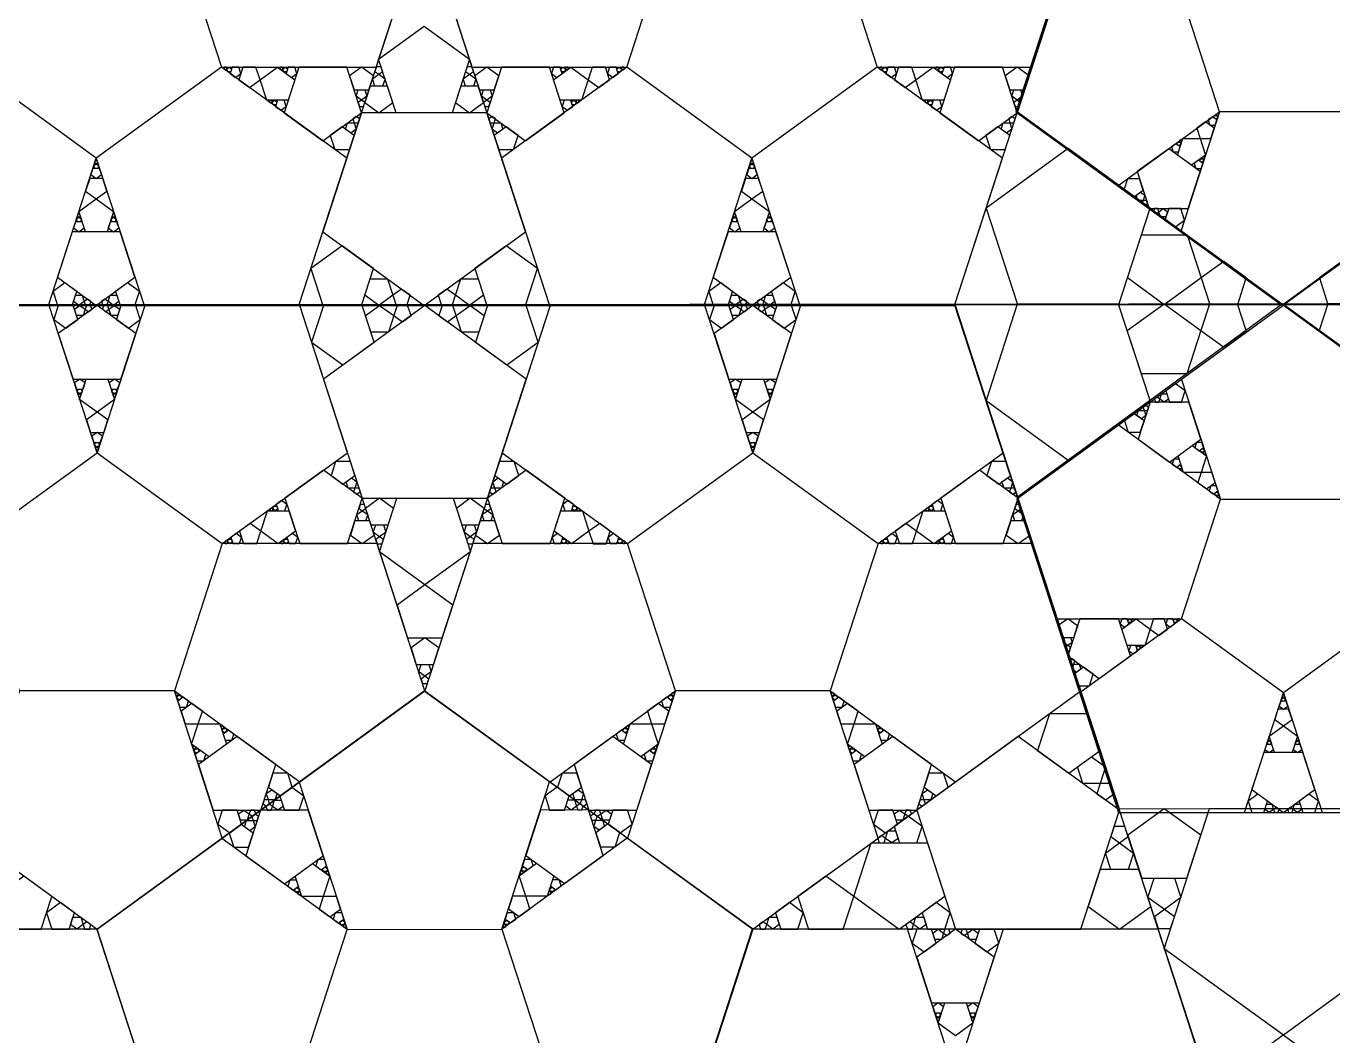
# Model space of a CAD drawing. Header units: inches. Extents: x -578 to 126, y -85 to 118.
# Drawn here: x -303.54 to -282.41, y 14.85 to 31.17 of the extents above; entities that cross this region are included whole.
import ezdxf

# ---------------------------------------------------------------- set-up
doc = ezdxf.new("R2010")
doc.units = ezdxf.units.IN
doc.header["$MEASUREMENT"] = 0
doc.layers.add('drawing', color=7, linetype='Continuous')

msp = doc.modelspace()

# ---------------------------------------------------------------- linework, layer by layer
for points in [[(-301.152, 32.884), (-300.378, 30.504), (-302.403, 29.033), (-304.427, 30.504), (-303.654, 32.884)], [(-293.054, 32.884), (-290.552, 32.884), (-289.778, 30.504), (-291.803, 29.033), (-293.827, 30.504)], [(-281.581, 31.719), (-282.21, 29.784), (-284.244, 29.784), (-284.873, 31.719), (-283.227, 32.914)], [(-260.771, 26.668), (-246.895, -16.037), (-283.222, -42.43), (-319.55, -16.037), (-305.674, 26.668)], [(-301.139, 20.423), (-303.641, 20.423), (-304.414, 22.803), (-302.39, 24.273), (-300.366, 22.803)], [(-293.041, 20.423), (-293.814, 22.803), (-291.79, 24.273), (-289.765, 22.803), (-290.539, 20.423)], [(-284.86, 21.588), (-284.231, 23.523), (-282.197, 23.523), (-281.568, 21.588), (-283.214, 20.392)], [(-300.366, 10.341), (-302.39, 16.572), (-297.09, 20.423), (-291.79, 16.572), (-293.814, 10.341)], [(-297.092, 12.72), (-299.118, 14.189), (-298.347, 16.569), (-295.845, 16.572), (-295.069, 14.193)]]:
    msp.add_lwpolyline(points, close=True)
at = {"layer": 'drawing'}
for points in [[(-260.771, 26.668), (-246.895, 69.373), (-283.222, 95.766), (-319.55, 69.373), (-305.674, 26.668)], [(-260.771, 26.668), (-246.895, 69.373), (-283.222, 95.766), (-319.55, 69.373), (-305.674, 26.668)], [(-297.103, 53.047), (-310.979, 42.965), (-305.679, 26.653), (-288.527, 26.653), (-283.227, 42.965)], [(-297.098, 53.061), (-310.974, 42.98), (-305.674, 26.668), (-288.523, 26.668), (-283.222, 42.98)], [(-302.403, 36.735), (-307.703, 32.884), (-305.679, 26.653), (-299.127, 26.653), (-297.103, 32.884)], [(-302.403, 36.735), (-307.703, 32.884), (-305.679, 26.653), (-299.127, 26.653), (-297.103, 32.884)], [(-297.103, 32.884), (-295.078, 26.653), (-288.527, 26.653), (-286.503, 32.884), (-291.803, 36.735)], [(-297.103, 32.884), (-295.078, 26.653), (-288.527, 26.653), (-286.503, 32.884), (-291.803, 36.735)], [(-280.564, 34.849), (-285.89, 34.849), (-287.536, 29.784), (-283.227, 26.653), (-278.918, 29.784)], [(-287.51, 29.783), (-283.222, 26.668), (-278.935, 29.783), (-280.572, 34.824), (-285.872, 34.824)], [(-287.51, 29.783), (-283.222, 26.668), (-278.935, 29.783), (-280.572, 34.824), (-285.872, 34.824)], [(-300.378, 30.504), (-297.876, 30.504), (-297.103, 32.884), (-299.127, 34.355), (-301.152, 32.884)], [(-293.054, 32.884), (-295.078, 34.355), (-297.103, 32.884), (-296.33, 30.504), (-293.827, 30.504)], [(-289.778, 30.504), (-287.276, 30.504), (-286.503, 32.884), (-288.527, 34.355), (-290.552, 32.884)], [(-284.873, 31.719), (-286.907, 31.719), (-287.536, 29.784), (-285.89, 28.588), (-284.244, 29.784)], [(-297.838, 30.633), (-297.103, 31.168), (-296.367, 30.633), (-296.648, 29.769), (-297.557, 29.769)], [(-304.427, 30.504), (-306.452, 29.033), (-305.679, 26.653), (-303.176, 26.653), (-302.403, 29.033)], [(-302.403, 29.033), (-301.63, 26.653), (-299.127, 26.653), (-298.354, 29.033), (-300.378, 30.504)], [(-300.316, 30.459), (-300.293, 30.476), (-300.302, 30.504), (-300.331, 30.504), (-300.34, 30.476)], [(-300.278, 30.431), (-300.293, 30.476), (-300.254, 30.504), (-300.215, 30.476), (-300.23, 30.431)], [(-300.153, 30.34), (-300.067, 30.403), (-300.1, 30.504), (-300.206, 30.504), (-300.239, 30.403)], [(-299.927, 30.176), (-299.755, 30.301), (-299.821, 30.504), (-300.034, 30.504), (-300.1, 30.301)], [(-299.648, 29.971), (-299.755, 30.301), (-299.474, 30.506), (-299.193, 30.301), (-299.3, 29.971)], [(-299.41, 30.459), (-299.386, 30.476), (-299.395, 30.504), (-299.424, 30.504), (-299.434, 30.476)], [(-299.371, 30.431), (-299.386, 30.476), (-299.347, 30.504), (-299.309, 30.476), (-299.323, 30.431)], [(-298.741, 29.314), (-298.115, 29.769), (-298.354, 30.504), (-299.127, 30.504), (-299.366, 29.769)], [(-298.741, 29.314), (-298.115, 29.769), (-298.354, 30.504), (-299.127, 30.504), (-299.366, 29.769)], [(-299.246, 30.34), (-299.16, 30.403), (-299.193, 30.504), (-299.3, 30.504), (-299.332, 30.403)], [(-297.922, 30.364), (-298.115, 30.504), (-298.308, 30.364), (-298.235, 30.136), (-297.996, 30.136)], [(-297.898, 30.436), (-297.836, 30.39), (-297.774, 30.436), (-297.798, 30.509), (-297.875, 30.509)], [(-296.432, 30.436), (-296.369, 30.39), (-296.307, 30.436), (-296.331, 30.509), (-296.408, 30.509)], [(-295.897, 30.364), (-296.091, 30.504), (-296.284, 30.364), (-296.21, 30.136), (-295.971, 30.136)], [(-295.852, 30.504), (-296.091, 29.769), (-295.465, 29.314), (-294.839, 29.769), (-295.078, 30.504)], [(-293.827, 30.504), (-295.852, 29.033), (-295.078, 26.653), (-292.576, 26.653), (-291.803, 29.033)], [(-295.013, 30.504), (-295.045, 30.403), (-294.959, 30.34), (-294.873, 30.403), (-294.906, 30.504)], [(-294.732, 30.506), (-294.451, 30.301), (-294.558, 29.971), (-294.905, 29.971), (-295.013, 30.301)], [(-294.858, 30.504), (-294.82, 30.476), (-294.834, 30.431), (-294.882, 30.431), (-294.897, 30.476)], [(-294.811, 30.504), (-294.82, 30.476), (-294.796, 30.459), (-294.772, 30.476), (-294.781, 30.504)], [(-294.385, 30.504), (-294.451, 30.301), (-294.278, 30.176), (-294.106, 30.301), (-294.172, 30.504)], [(-294.106, 30.504), (-294.139, 30.403), (-294.053, 30.34), (-293.967, 30.403), (-293.999, 30.504)], [(-293.952, 30.504), (-293.913, 30.476), (-293.928, 30.431), (-293.976, 30.431), (-293.99, 30.476)], [(-293.904, 30.504), (-293.913, 30.476), (-293.889, 30.459), (-293.866, 30.476), (-293.875, 30.504)], [(-291.803, 29.033), (-291.029, 26.653), (-288.527, 26.653), (-287.754, 29.033), (-289.778, 30.504)], [(-289.716, 30.459), (-289.692, 30.476), (-289.702, 30.504), (-289.731, 30.504), (-289.74, 30.476)], [(-289.678, 30.431), (-289.692, 30.476), (-289.654, 30.504), (-289.615, 30.476), (-289.63, 30.431)], [(-289.553, 30.34), (-289.467, 30.403), (-289.5, 30.504), (-289.606, 30.504), (-289.639, 30.403)], [(-289.327, 30.176), (-289.155, 30.301), (-289.221, 30.504), (-289.434, 30.504), (-289.5, 30.301)], [(-289.048, 29.971), (-289.155, 30.301), (-288.874, 30.506), (-288.593, 30.301), (-288.7, 29.971)], [(-288.81, 30.459), (-288.786, 30.476), (-288.795, 30.504), (-288.824, 30.504), (-288.833, 30.476)], [(-288.771, 30.431), (-288.786, 30.476), (-288.747, 30.504), (-288.709, 30.476), (-288.723, 30.431)], [(-288.14, 29.314), (-287.515, 29.769), (-287.754, 30.504), (-288.527, 30.504), (-288.766, 29.769)], [(-288.14, 29.314), (-287.515, 29.769), (-287.754, 30.504), (-288.527, 30.504), (-288.766, 29.769)], [(-288.646, 30.34), (-288.56, 30.403), (-288.593, 30.504), (-288.699, 30.504), (-288.732, 30.403)], [(-287.322, 30.364), (-287.515, 30.504), (-287.708, 30.364), (-287.634, 30.136), (-287.395, 30.136)], [(-297.938, 30.317), (-297.836, 30.39), (-297.735, 30.317), (-297.774, 30.198), (-297.899, 30.198)], [(-296.471, 30.317), (-296.369, 30.39), (-296.268, 30.317), (-296.307, 30.198), (-296.432, 30.198)], [(-298.028, 30.034), (-298.115, 29.971), (-298.202, 30.034), (-298.169, 30.136), (-298.061, 30.136)], [(-298.062, 29.933), (-297.836, 29.769), (-297.611, 29.933), (-297.697, 30.198), (-297.976, 30.198)], [(-296.595, 29.933), (-296.369, 29.769), (-296.144, 29.933), (-296.23, 30.198), (-296.509, 30.198)], [(-296.004, 30.034), (-296.091, 29.971), (-296.177, 30.034), (-296.144, 30.136), (-296.037, 30.136)], [(-287.428, 30.034), (-287.515, 29.971), (-287.602, 30.034), (-287.569, 30.136), (-287.461, 30.136)], [(-299.583, 29.926), (-299.559, 29.943), (-299.568, 29.971), (-299.598, 29.971), (-299.607, 29.943)], [(-299.544, 29.898), (-299.559, 29.943), (-299.52, 29.971), (-299.482, 29.943), (-299.497, 29.898)], [(-299.419, 29.807), (-299.333, 29.87), (-299.366, 29.971), (-299.473, 29.971), (-299.506, 29.87)], [(-298.062, 29.933), (-298.115, 29.971), (-298.168, 29.933), (-298.148, 29.87), (-298.082, 29.87)], [(-296.037, 29.933), (-296.091, 29.971), (-296.144, 29.933), (-296.124, 29.87), (-296.058, 29.87)], [(-294.839, 29.971), (-294.872, 29.87), (-294.786, 29.807), (-294.7, 29.87), (-294.733, 29.971)], [(-294.685, 29.971), (-294.646, 29.943), (-294.661, 29.898), (-294.709, 29.898), (-294.724, 29.943)], [(-294.637, 29.971), (-294.646, 29.943), (-294.623, 29.926), (-294.599, 29.943), (-294.608, 29.971)], [(-288.983, 29.926), (-288.959, 29.943), (-288.968, 29.971), (-288.997, 29.971), (-289.007, 29.943)], [(-288.944, 29.898), (-288.959, 29.943), (-288.92, 29.971), (-288.882, 29.943), (-288.896, 29.898)], [(-288.819, 29.807), (-288.733, 29.87), (-288.766, 29.971), (-288.873, 29.971), (-288.905, 29.87)], [(-287.462, 29.933), (-287.515, 29.971), (-287.568, 29.933), (-287.548, 29.87), (-287.482, 29.87)], [(-284.244, 29.784), (-284.873, 27.849), (-283.227, 26.653), (-281.581, 27.849), (-282.21, 29.784)], [(-298.741, 27.843), (-297.103, 26.653), (-295.465, 27.843), (-296.091, 29.769), (-298.115, 29.769)], [(-298.741, 27.843), (-297.103, 26.653), (-295.465, 27.843), (-296.091, 29.769), (-298.115, 29.769)], [(-298.341, 29.605), (-298.234, 29.605), (-298.201, 29.503), (-298.288, 29.44), (-298.375, 29.503)], [(-298.254, 29.667), (-298.234, 29.605), (-298.168, 29.605), (-298.148, 29.667), (-298.201, 29.706)], [(-296.037, 29.605), (-295.972, 29.605), (-295.951, 29.667), (-296.004, 29.706), (-296.058, 29.667)], [(-296.005, 29.503), (-295.972, 29.605), (-295.864, 29.605), (-295.831, 29.503), (-295.918, 29.44)], [(-287.741, 29.605), (-287.634, 29.605), (-287.601, 29.503), (-287.688, 29.44), (-287.774, 29.503)], [(-287.654, 29.667), (-287.634, 29.605), (-287.568, 29.605), (-287.548, 29.667), (-287.601, 29.706)], [(-284.611, 29.518), (-284.558, 29.353), (-284.384, 29.353), (-284.331, 29.518), (-284.471, 29.619)], [(-284.428, 29.651), (-284.401, 29.568), (-284.314, 29.568), (-284.288, 29.651), (-284.358, 29.702)], [(-284.326, 29.725), (-284.287, 29.725), (-284.275, 29.688), (-284.307, 29.665), (-284.338, 29.688)], [(-284.295, 29.747), (-284.287, 29.725), (-284.264, 29.725), (-284.256, 29.747), (-284.276, 29.761)], [(-298.621, 29.401), (-298.547, 29.174), (-298.308, 29.174), (-298.235, 29.401), (-298.428, 29.541)], [(-295.897, 29.174), (-295.658, 29.174), (-295.585, 29.401), (-295.778, 29.541), (-295.971, 29.401)], [(-288.021, 29.401), (-287.947, 29.174), (-287.708, 29.174), (-287.634, 29.401), (-287.828, 29.541)], [(-286.691, 29.188), (-288.016, 28.226), (-287.51, 26.668), (-285.872, 26.668), (-285.366, 28.226)], [(-285.576, 28.817), (-285.382, 28.219), (-284.753, 28.219), (-284.559, 28.817), (-285.067, 29.186)], [(-285.576, 28.817), (-285.382, 28.219), (-284.753, 28.219), (-284.559, 28.817), (-285.067, 29.186)], [(-285.024, 29.218), (-284.997, 29.135), (-284.911, 29.135), (-284.884, 29.218), (-284.954, 29.268)], [(-284.923, 29.291), (-284.884, 29.291), (-284.872, 29.254), (-284.903, 29.232), (-284.935, 29.254)], [(-284.84, 29.353), (-284.558, 29.353), (-284.47, 29.084), (-284.699, 28.918), (-284.927, 29.084)], [(-284.891, 29.314), (-284.884, 29.291), (-284.86, 29.291), (-284.852, 29.314), (-284.872, 29.328)], [(-302.442, 28.915), (-302.403, 28.943), (-302.364, 28.915), (-302.379, 28.869), (-302.427, 28.869)], [(-302.427, 28.96), (-302.403, 28.943), (-302.379, 28.96), (-302.388, 28.988), (-302.418, 28.988)], [(-291.841, 28.915), (-291.803, 28.943), (-291.764, 28.915), (-291.779, 28.869), (-291.827, 28.869)], [(-291.826, 28.96), (-291.803, 28.943), (-291.779, 28.96), (-291.788, 28.988), (-291.817, 28.988)], [(-284.655, 28.95), (-284.629, 28.867), (-284.542, 28.867), (-284.515, 28.95), (-284.585, 29.001)], [(-284.554, 29.024), (-284.515, 29.024), (-284.503, 28.987), (-284.535, 28.964), (-284.566, 28.987)], [(-284.523, 29.046), (-284.515, 29.024), (-284.491, 29.024), (-284.484, 29.046), (-284.503, 29.06)], [(-302.489, 28.768), (-302.403, 28.706), (-302.317, 28.768), (-302.35, 28.869), (-302.456, 28.869)], [(-291.889, 28.768), (-291.803, 28.706), (-291.717, 28.768), (-291.75, 28.869), (-291.856, 28.869)], [(-302.575, 28.503), (-302.403, 28.378), (-302.231, 28.503), (-302.296, 28.706), (-302.509, 28.706)], [(-291.975, 28.503), (-291.803, 28.378), (-291.63, 28.503), (-291.696, 28.706), (-291.909, 28.706)], [(-285.539, 28.702), (-285.733, 28.702), (-285.793, 28.518), (-285.636, 28.403), (-285.479, 28.518)], [(-302.684, 28.174), (-302.403, 28.378), (-302.122, 28.174), (-302.229, 27.843), (-302.577, 27.843)], [(-292.084, 28.174), (-291.803, 28.378), (-291.522, 28.174), (-291.629, 27.843), (-291.976, 27.843)], [(-285.451, 28.435), (-285.478, 28.352), (-285.566, 28.352), (-285.593, 28.435), (-285.522, 28.486)], [(-285.425, 28.352), (-285.478, 28.352), (-285.495, 28.301), (-285.452, 28.27), (-285.408, 28.301)], [(-302.707, 28.098), (-302.683, 28.081), (-302.659, 28.098), (-302.668, 28.126), (-302.698, 28.126)], [(-302.146, 28.098), (-302.123, 28.081), (-302.099, 28.098), (-302.108, 28.126), (-302.137, 28.126)], [(-292.107, 28.098), (-292.083, 28.081), (-292.059, 28.098), (-292.068, 28.126), (-292.098, 28.126)], [(-291.546, 28.098), (-291.523, 28.081), (-291.499, 28.098), (-291.508, 28.126), (-291.537, 28.126)], [(-285.268, 28.136), (-285.225, 28.168), (-285.241, 28.219), (-285.295, 28.219), (-285.311, 28.168)], [(-285.198, 28.085), (-285.225, 28.168), (-285.154, 28.219), (-285.084, 28.168), (-285.111, 28.085)], [(-284.97, 27.92), (-284.813, 28.034), (-284.873, 28.219), (-285.067, 28.219), (-285.127, 28.034)], [(-302.769, 27.906), (-302.683, 27.843), (-302.597, 27.906), (-302.63, 28.007), (-302.736, 28.007)], [(-302.722, 28.053), (-302.683, 28.081), (-302.644, 28.053), (-302.659, 28.007), (-302.707, 28.007)], [(-302.209, 27.906), (-302.123, 27.843), (-302.037, 27.906), (-302.07, 28.007), (-302.176, 28.007)], [(-302.161, 28.053), (-302.123, 28.081), (-302.084, 28.053), (-302.099, 28.007), (-302.147, 28.007)], [(-292.169, 27.906), (-292.083, 27.843), (-291.997, 27.906), (-292.03, 28.007), (-292.136, 28.007)], [(-292.122, 28.053), (-292.083, 28.081), (-292.044, 28.053), (-292.059, 28.007), (-292.107, 28.007)], [(-291.609, 27.906), (-291.523, 27.843), (-291.436, 27.906), (-291.469, 28.007), (-291.576, 28.007)], [(-291.561, 28.053), (-291.523, 28.081), (-291.484, 28.053), (-291.499, 28.007), (-291.547, 28.007)], [(-303.028, 27.108), (-302.403, 26.653), (-301.777, 27.108), (-302.016, 27.843), (-302.79, 27.843)], [(-303.028, 27.108), (-302.403, 26.653), (-301.777, 27.108), (-302.016, 27.843), (-302.79, 27.843)], [(-292.428, 27.108), (-291.803, 26.653), (-291.177, 27.108), (-291.416, 27.843), (-292.189, 27.843)], [(-292.428, 27.108), (-291.803, 26.653), (-291.177, 27.108), (-291.416, 27.843), (-292.189, 27.843)], [(-284.77, 27.797), (-284.543, 27.097), (-285.138, 26.665), (-285.733, 27.097), (-285.506, 27.797)], [(-298.428, 27.616), (-298.934, 27.248), (-298.741, 26.653), (-298.115, 26.653), (-297.922, 27.248)], [(-295.465, 26.653), (-295.272, 27.248), (-295.778, 27.616), (-296.284, 27.248), (-296.091, 26.653)], [(-284.178, 27.362), (-284.543, 27.097), (-284.404, 26.668), (-283.952, 26.668), (-283.813, 27.097)], [(-282.041, 26.668), (-281.902, 27.097), (-282.267, 27.362), (-282.632, 27.097), (-282.493, 26.668)], [(-297.694, 27.084), (-297.607, 26.817), (-297.835, 26.652), (-298.062, 26.817), (-297.975, 27.084)], [(-296.371, 26.652), (-296.598, 26.817), (-296.512, 27.084), (-296.231, 27.084), (-296.144, 26.817)], [(-302.909, 27.021), (-303.102, 26.881), (-303.028, 26.653), (-302.79, 26.653), (-302.716, 26.881)], [(-301.777, 26.653), (-301.703, 26.881), (-301.897, 27.021), (-302.09, 26.881), (-302.016, 26.653)], [(-297.468, 26.919), (-297.607, 26.817), (-297.554, 26.653), (-297.382, 26.653), (-297.328, 26.817)], [(-296.652, 26.653), (-296.598, 26.817), (-296.738, 26.919), (-296.877, 26.817), (-296.824, 26.653)], [(-292.309, 27.021), (-292.502, 26.881), (-292.428, 26.653), (-292.189, 26.653), (-292.116, 26.881)], [(-291.177, 26.653), (-291.103, 26.881), (-291.297, 27.021), (-291.49, 26.881), (-291.416, 26.653)], [(-305.679, 26.653), (-319.509, -16.067), (-283.153, -42.421), (-246.854, -15.989), (-260.776, 26.701)], [(-297.09, 0.26), (-283.214, 10.341), (-288.514, 26.653), (-305.666, 26.653), (-310.966, 10.341)], [(-283.21, 10.365), (-288.527, 26.672), (-305.679, 26.653), (-310.961, 10.336), (-297.075, 0.269)], [(-297.09, 20.423), (-299.114, 26.653), (-305.666, 26.653), (-307.69, 20.423), (-302.39, 16.572)], [(-297.09, 20.423), (-299.114, 26.653), (-305.666, 26.653), (-307.69, 20.423), (-302.39, 16.572)], [(-302.39, 24.273), (-303.163, 26.653), (-305.666, 26.653), (-306.439, 24.273), (-304.414, 22.803)], [(-303.016, 26.653), (-303.089, 26.426), (-302.896, 26.286), (-302.703, 26.426), (-302.777, 26.653)], [(-301.764, 26.199), (-302.39, 26.653), (-303.016, 26.199), (-302.777, 25.463), (-302.003, 25.463)], [(-301.764, 26.199), (-302.39, 26.653), (-303.016, 26.199), (-302.777, 25.463), (-302.003, 25.463)], [(-302.629, 26.818), (-302.596, 26.716), (-302.682, 26.653), (-302.769, 26.716), (-302.736, 26.818)], [(-302.669, 26.654), (-302.583, 26.591), (-302.616, 26.489), (-302.723, 26.489), (-302.756, 26.591)], [(-302.542, 26.755), (-302.596, 26.716), (-302.575, 26.653), (-302.509, 26.653), (-302.489, 26.716)], [(-302.562, 26.653), (-302.583, 26.591), (-302.529, 26.552), (-302.476, 26.591), (-302.496, 26.653)], [(-300.366, 22.803), (-298.341, 24.273), (-299.114, 26.653), (-301.617, 26.653), (-302.39, 24.273)], [(-302.231, 26.653), (-302.21, 26.716), (-302.264, 26.755), (-302.317, 26.716), (-302.296, 26.653)], [(-302.251, 26.552), (-302.197, 26.591), (-302.218, 26.653), (-302.284, 26.653), (-302.304, 26.591)], [(-302.123, 26.653), (-302.21, 26.716), (-302.177, 26.818), (-302.07, 26.818), (-302.037, 26.716)], [(-302.164, 26.489), (-302.197, 26.591), (-302.111, 26.654), (-302.024, 26.591), (-302.057, 26.489)], [(-301.884, 26.286), (-301.691, 26.426), (-301.764, 26.653), (-302.003, 26.653), (-302.077, 26.426)], [(-298.728, 26.653), (-298.921, 26.058), (-298.415, 25.691), (-297.909, 26.058), (-298.102, 26.653)], [(-295.452, 25.463), (-297.09, 26.653), (-298.728, 25.463), (-298.102, 23.538), (-296.078, 23.538)], [(-295.452, 25.463), (-297.09, 26.653), (-298.728, 25.463), (-298.102, 23.538), (-296.078, 23.538)], [(-297.822, 26.655), (-297.594, 26.489), (-297.681, 26.222), (-297.962, 26.222), (-298.049, 26.489)], [(-297.541, 26.653), (-297.594, 26.489), (-297.455, 26.388), (-297.315, 26.489), (-297.369, 26.653)], [(-291.79, 16.572), (-286.49, 20.423), (-288.514, 26.653), (-295.066, 26.653), (-297.09, 20.423)], [(-291.79, 16.572), (-286.49, 20.423), (-288.514, 26.653), (-295.066, 26.653), (-297.09, 20.423)], [(-296.725, 26.388), (-296.586, 26.489), (-296.639, 26.653), (-296.811, 26.653), (-296.864, 26.489)], [(-296.499, 26.222), (-296.586, 26.489), (-296.358, 26.655), (-296.131, 26.489), (-296.218, 26.222)], [(-295.765, 25.691), (-295.259, 26.058), (-295.452, 26.653), (-296.078, 26.653), (-296.271, 26.058)], [(-291.79, 24.273), (-292.563, 26.653), (-295.066, 26.653), (-295.839, 24.273), (-293.814, 22.803)], [(-292.415, 26.653), (-292.489, 26.426), (-292.296, 26.286), (-292.103, 26.426), (-292.177, 26.653)], [(-291.164, 26.199), (-291.79, 26.653), (-292.415, 26.199), (-292.177, 25.463), (-291.403, 25.463)], [(-291.164, 26.199), (-291.79, 26.653), (-292.415, 26.199), (-292.177, 25.463), (-291.403, 25.463)], [(-292.029, 26.818), (-291.995, 26.716), (-292.082, 26.653), (-292.169, 26.716), (-292.136, 26.818)], [(-292.069, 26.654), (-291.983, 26.591), (-292.016, 26.489), (-292.123, 26.489), (-292.156, 26.591)], [(-291.942, 26.755), (-291.995, 26.716), (-291.975, 26.653), (-291.909, 26.653), (-291.889, 26.716)], [(-291.962, 26.653), (-291.983, 26.591), (-291.929, 26.552), (-291.876, 26.591), (-291.896, 26.653)], [(-289.765, 22.803), (-287.741, 24.273), (-288.514, 26.653), (-291.017, 26.653), (-291.79, 24.273)], [(-291.63, 26.653), (-291.61, 26.716), (-291.663, 26.755), (-291.717, 26.716), (-291.696, 26.653)], [(-291.65, 26.552), (-291.597, 26.591), (-291.618, 26.653), (-291.683, 26.653), (-291.704, 26.591)], [(-291.523, 26.653), (-291.61, 26.716), (-291.577, 26.818), (-291.47, 26.818), (-291.436, 26.716)], [(-291.564, 26.489), (-291.597, 26.591), (-291.51, 26.654), (-291.424, 26.591), (-291.457, 26.489)], [(-291.284, 26.286), (-291.09, 26.426), (-291.164, 26.653), (-291.403, 26.653), (-291.477, 26.426)], [(-287.515, 26.673), (-288.019, 25.115), (-286.693, 24.153), (-285.369, 25.117), (-285.877, 26.674)], [(-285.877, 18.457), (-280.551, 18.457), (-278.905, 23.523), (-283.214, 26.653), (-287.523, 23.523)], [(-278.936, 23.567), (-283.227, 26.677), (-287.512, 23.557), (-285.868, 18.519), (-280.568, 18.524)], [(-278.936, 23.567), (-283.227, 26.677), (-287.512, 23.557), (-285.868, 18.519), (-280.568, 18.524)], [(-285.143, 26.679), (-284.547, 26.247), (-284.774, 25.547), (-285.509, 25.546), (-285.737, 26.246)], [(-282.197, 23.523), (-281.568, 25.457), (-283.214, 26.653), (-284.86, 25.457), (-284.231, 23.523)], [(-284.408, 26.676), (-284.547, 26.247), (-284.182, 25.982), (-283.817, 26.248), (-283.957, 26.677)], [(-282.271, 25.984), (-281.906, 26.25), (-282.046, 26.679), (-282.497, 26.678), (-282.636, 26.249)], [(-302.584, 25.401), (-302.67, 25.463), (-302.756, 25.401), (-302.723, 25.299), (-302.617, 25.299)], [(-302.109, 25.133), (-302.39, 24.929), (-302.671, 25.133), (-302.564, 25.463), (-302.216, 25.463)], [(-302.024, 25.401), (-302.11, 25.463), (-302.196, 25.401), (-302.163, 25.299), (-302.057, 25.299)], [(-291.984, 25.401), (-292.07, 25.463), (-292.156, 25.401), (-292.123, 25.299), (-292.017, 25.299)], [(-291.509, 25.133), (-291.79, 24.929), (-292.071, 25.133), (-291.964, 25.463), (-291.616, 25.463)], [(-291.424, 25.401), (-291.51, 25.463), (-291.596, 25.401), (-291.563, 25.299), (-291.456, 25.299)], [(-284.86, 25.088), (-284.8, 25.273), (-284.957, 25.387), (-285.114, 25.273), (-285.054, 25.088)], [(-302.631, 25.254), (-302.67, 25.226), (-302.709, 25.254), (-302.694, 25.299), (-302.646, 25.299)], [(-302.646, 25.209), (-302.67, 25.226), (-302.694, 25.209), (-302.685, 25.181), (-302.655, 25.181)], [(-302.071, 25.254), (-302.11, 25.226), (-302.149, 25.254), (-302.134, 25.299), (-302.086, 25.299)], [(-302.086, 25.209), (-302.11, 25.226), (-302.134, 25.209), (-302.125, 25.181), (-302.095, 25.181)], [(-292.031, 25.254), (-292.07, 25.226), (-292.109, 25.254), (-292.094, 25.299), (-292.046, 25.299)], [(-292.046, 25.209), (-292.07, 25.226), (-292.094, 25.209), (-292.085, 25.181), (-292.055, 25.181)], [(-291.471, 25.254), (-291.51, 25.226), (-291.548, 25.254), (-291.534, 25.299), (-291.486, 25.299)], [(-291.486, 25.209), (-291.51, 25.226), (-291.533, 25.209), (-291.524, 25.181), (-291.495, 25.181)], [(-285.228, 25.088), (-285.212, 25.139), (-285.255, 25.17), (-285.299, 25.139), (-285.282, 25.088)], [(-285.141, 25.088), (-285.212, 25.139), (-285.185, 25.222), (-285.098, 25.222), (-285.071, 25.139)], [(-302.218, 24.804), (-302.39, 24.929), (-302.562, 24.804), (-302.497, 24.601), (-302.283, 24.601)], [(-291.618, 24.804), (-291.79, 24.929), (-291.962, 24.804), (-291.896, 24.601), (-291.683, 24.601)], [(-285.553, 24.955), (-285.465, 24.955), (-285.438, 24.872), (-285.509, 24.82), (-285.58, 24.872)], [(-284.74, 25.088), (-285.369, 25.088), (-285.563, 24.49), (-285.054, 24.121), (-284.546, 24.49)], [(-284.74, 25.088), (-285.369, 25.088), (-285.563, 24.49), (-285.054, 24.121), (-284.546, 24.49)], [(-285.482, 25.006), (-285.465, 24.955), (-285.412, 24.955), (-285.395, 25.006), (-285.439, 25.037)], [(-284.231, 23.523), (-285.877, 24.718), (-287.523, 23.523), (-286.894, 21.588), (-284.86, 21.588)], [(-285.78, 24.789), (-285.72, 24.604), (-285.526, 24.604), (-285.466, 24.789), (-285.623, 24.903)], [(-302.304, 24.539), (-302.39, 24.601), (-302.476, 24.539), (-302.443, 24.437), (-302.337, 24.437)], [(-291.704, 24.539), (-291.79, 24.601), (-291.876, 24.539), (-291.843, 24.437), (-291.737, 24.437)], [(-302.351, 24.392), (-302.39, 24.364), (-302.429, 24.392), (-302.414, 24.437), (-302.366, 24.437)], [(-302.366, 24.346), (-302.39, 24.364), (-302.414, 24.346), (-302.405, 24.319), (-302.375, 24.319)], [(-291.751, 24.392), (-291.79, 24.364), (-291.829, 24.392), (-291.814, 24.437), (-291.766, 24.437)], [(-291.766, 24.346), (-291.79, 24.364), (-291.814, 24.346), (-291.805, 24.319), (-291.775, 24.319)], [(-284.457, 24.222), (-284.545, 23.954), (-284.827, 23.954), (-284.914, 24.222), (-284.686, 24.388)], [(-284.529, 24.439), (-284.616, 24.439), (-284.642, 24.357), (-284.572, 24.306), (-284.502, 24.357)], [(-284.49, 24.32), (-284.502, 24.283), (-284.541, 24.283), (-284.553, 24.32), (-284.522, 24.343)], [(-298.295, 24.133), (-298.534, 24.133), (-298.608, 23.906), (-298.415, 23.765), (-298.222, 23.906)], [(-295.572, 23.906), (-295.645, 24.133), (-295.884, 24.133), (-295.958, 23.906), (-295.765, 23.765)], [(-287.695, 24.133), (-287.934, 24.133), (-288.008, 23.906), (-287.815, 23.765), (-287.621, 23.906)], [(-284.898, 24.171), (-284.984, 24.171), (-285.011, 24.089), (-284.941, 24.038), (-284.871, 24.089)], [(-284.478, 24.283), (-284.502, 24.283), (-284.51, 24.26), (-284.49, 24.246), (-284.471, 24.26)], [(-298.341, 22.803), (-298.102, 23.538), (-298.728, 23.993), (-299.353, 23.538), (-299.114, 22.803)], [(-295.452, 23.993), (-296.078, 23.538), (-295.839, 22.803), (-295.066, 22.803), (-294.827, 23.538)], [(-295.452, 23.993), (-296.078, 23.538), (-295.839, 22.803), (-295.066, 22.803), (-294.827, 23.538)], [(-287.741, 22.803), (-287.502, 23.538), (-288.128, 23.993), (-288.753, 23.538), (-288.514, 22.803)], [(-287.741, 22.803), (-287.502, 23.538), (-288.128, 23.993), (-288.753, 23.538), (-288.514, 22.803)], [(-284.859, 24.052), (-284.871, 24.015), (-284.91, 24.015), (-284.922, 24.052), (-284.89, 24.075)], [(-284.847, 24.015), (-284.871, 24.015), (-284.878, 23.993), (-284.859, 23.979), (-284.839, 23.993)], [(-284.371, 23.954), (-284.545, 23.954), (-284.598, 23.789), (-284.458, 23.687), (-284.318, 23.789)], [(-298.188, 23.804), (-298.221, 23.702), (-298.329, 23.702), (-298.362, 23.804), (-298.275, 23.867)], [(-298.155, 23.702), (-298.221, 23.702), (-298.242, 23.639), (-298.188, 23.601), (-298.135, 23.639)], [(-295.938, 23.639), (-295.959, 23.702), (-296.024, 23.702), (-296.045, 23.639), (-295.992, 23.601)], [(-295.851, 23.702), (-295.959, 23.702), (-295.992, 23.804), (-295.905, 23.867), (-295.818, 23.804)], [(-287.588, 23.804), (-287.621, 23.702), (-287.728, 23.702), (-287.762, 23.804), (-287.675, 23.867)], [(-287.555, 23.702), (-287.621, 23.702), (-287.641, 23.639), (-287.588, 23.601), (-287.535, 23.639)], [(-284.301, 23.738), (-284.388, 23.738), (-284.415, 23.656), (-284.345, 23.605), (-284.275, 23.656)], [(-299.353, 23.335), (-299.32, 23.437), (-299.407, 23.499), (-299.493, 23.437), (-299.46, 23.335)], [(-297.598, 23.374), (-297.823, 23.538), (-298.049, 23.374), (-297.963, 23.109), (-297.684, 23.109)], [(-296.354, 22.673), (-297.09, 22.139), (-297.825, 22.673), (-297.545, 23.538), (-296.635, 23.538)], [(-296.131, 23.374), (-296.357, 23.538), (-296.582, 23.374), (-296.496, 23.109), (-296.217, 23.109)], [(-294.773, 23.499), (-294.859, 23.437), (-294.827, 23.335), (-294.72, 23.335), (-294.687, 23.437)], [(-288.753, 23.335), (-288.72, 23.437), (-288.806, 23.499), (-288.893, 23.437), (-288.86, 23.335)], [(-284.262, 23.619), (-284.274, 23.582), (-284.313, 23.582), (-284.325, 23.619), (-284.294, 23.642)], [(-284.251, 23.582), (-284.274, 23.582), (-284.282, 23.559), (-284.263, 23.545), (-284.243, 23.559)], [(-299.461, 22.801), (-299.742, 23.005), (-299.635, 23.335), (-299.288, 23.335), (-299.18, 23.005)], [(-299.555, 23.335), (-299.546, 23.363), (-299.57, 23.381), (-299.594, 23.363), (-299.585, 23.335)], [(-299.508, 23.335), (-299.546, 23.363), (-299.532, 23.409), (-299.484, 23.409), (-299.469, 23.363)], [(-298.189, 23.272), (-298.102, 23.335), (-298.015, 23.272), (-298.048, 23.17), (-298.156, 23.17)], [(-298.155, 23.374), (-298.102, 23.335), (-298.049, 23.374), (-298.069, 23.437), (-298.135, 23.437)], [(-296.165, 23.272), (-296.078, 23.335), (-295.991, 23.272), (-296.024, 23.17), (-296.131, 23.17)], [(-296.131, 23.374), (-296.078, 23.335), (-296.024, 23.374), (-296.045, 23.437), (-296.111, 23.437)], [(-294.545, 23.335), (-294.438, 23.005), (-294.719, 22.801), (-295, 23.005), (-294.892, 23.335)], [(-294.648, 23.409), (-294.634, 23.363), (-294.672, 23.335), (-294.711, 23.363), (-294.696, 23.409)], [(-294.61, 23.381), (-294.634, 23.363), (-294.625, 23.335), (-294.595, 23.335), (-294.586, 23.363)], [(-288.861, 22.801), (-289.142, 23.005), (-289.035, 23.335), (-288.687, 23.335), (-288.58, 23.005)], [(-288.955, 23.335), (-288.946, 23.363), (-288.97, 23.381), (-288.994, 23.363), (-288.985, 23.335)], [(-288.907, 23.335), (-288.946, 23.363), (-288.931, 23.409), (-288.884, 23.409), (-288.869, 23.363)], [(-287.589, 23.272), (-287.502, 23.335), (-287.415, 23.272), (-287.448, 23.17), (-287.556, 23.17)], [(-287.555, 23.374), (-287.502, 23.335), (-287.449, 23.374), (-287.469, 23.437), (-287.535, 23.437)], [(-299.808, 22.803), (-299.742, 23.005), (-299.914, 23.13), (-300.087, 23.005), (-300.021, 22.803)], [(-298.295, 22.943), (-298.102, 22.803), (-297.909, 22.943), (-297.983, 23.17), (-298.222, 23.17)], [(-297.722, 22.99), (-297.823, 22.916), (-297.925, 22.99), (-297.886, 23.109), (-297.761, 23.109)], [(-296.255, 22.99), (-296.357, 22.916), (-296.458, 22.99), (-296.419, 23.109), (-296.294, 23.109)], [(-296.271, 22.943), (-296.078, 22.803), (-295.884, 22.943), (-295.958, 23.17), (-296.197, 23.17)], [(-294.265, 23.13), (-294.438, 23.005), (-294.372, 22.802), (-294.159, 22.802), (-294.093, 23.005)], [(-289.208, 22.803), (-289.142, 23.005), (-289.314, 23.13), (-289.487, 23.005), (-289.421, 22.803)], [(-287.695, 22.943), (-287.502, 22.803), (-287.309, 22.943), (-287.383, 23.17), (-287.621, 23.17)], [(-300.289, 22.803), (-300.28, 22.83), (-300.303, 22.848), (-300.327, 22.83), (-300.318, 22.803)], [(-300.241, 22.802), (-300.28, 22.83), (-300.265, 22.876), (-300.217, 22.876), (-300.202, 22.83)], [(-300.087, 22.803), (-300.054, 22.904), (-300.14, 22.966), (-300.226, 22.904), (-300.193, 22.803)], [(-299.382, 22.803), (-299.373, 22.83), (-299.397, 22.848), (-299.421, 22.83), (-299.412, 22.803)], [(-299.334, 22.802), (-299.373, 22.83), (-299.358, 22.876), (-299.311, 22.876), (-299.296, 22.83)], [(-299.18, 22.803), (-299.147, 22.904), (-299.233, 22.966), (-299.32, 22.904), (-299.287, 22.803)], [(-297.761, 22.871), (-297.823, 22.916), (-297.886, 22.871), (-297.862, 22.798), (-297.785, 22.798)], [(-296.294, 22.871), (-296.357, 22.916), (-296.419, 22.871), (-296.395, 22.798), (-296.318, 22.798)], [(-294.946, 22.966), (-295.033, 22.904), (-295, 22.803), (-294.893, 22.803), (-294.86, 22.904)], [(-294.822, 22.876), (-294.807, 22.83), (-294.845, 22.802), (-294.884, 22.83), (-294.869, 22.876)], [(-294.783, 22.848), (-294.807, 22.83), (-294.798, 22.803), (-294.768, 22.803), (-294.759, 22.83)], [(-294.04, 22.966), (-294.126, 22.904), (-294.093, 22.803), (-293.987, 22.803), (-293.954, 22.904)], [(-293.915, 22.876), (-293.9, 22.83), (-293.939, 22.802), (-293.978, 22.83), (-293.963, 22.876)], [(-293.876, 22.848), (-293.9, 22.83), (-293.891, 22.803), (-293.862, 22.803), (-293.853, 22.83)], [(-289.689, 22.803), (-289.68, 22.83), (-289.703, 22.848), (-289.727, 22.83), (-289.718, 22.803)], [(-289.641, 22.802), (-289.68, 22.83), (-289.665, 22.876), (-289.617, 22.876), (-289.602, 22.83)], [(-289.487, 22.803), (-289.454, 22.904), (-289.54, 22.966), (-289.626, 22.904), (-289.593, 22.803)], [(-288.782, 22.803), (-288.773, 22.83), (-288.797, 22.848), (-288.82, 22.83), (-288.811, 22.803)], [(-288.734, 22.802), (-288.773, 22.83), (-288.758, 22.876), (-288.71, 22.876), (-288.696, 22.83)], [(-288.58, 22.803), (-288.547, 22.904), (-288.633, 22.966), (-288.719, 22.904), (-288.687, 22.803)], [(-301.139, 20.423), (-299.114, 18.952), (-297.09, 20.423), (-297.863, 22.803), (-300.366, 22.803)], [(-293.814, 22.803), (-296.317, 22.803), (-297.09, 20.423), (-295.066, 18.952), (-293.041, 20.423)], [(-290.539, 20.423), (-288.514, 18.952), (-286.49, 20.423), (-287.263, 22.803), (-289.765, 22.803)], [(-296.639, 21.811), (-297.09, 22.139), (-297.541, 21.811), (-297.369, 21.281), (-296.811, 21.281)], [(-286.543, 21.474), (-286.7, 21.588), (-286.857, 21.474), (-286.797, 21.289), (-286.603, 21.289)], [(-286.506, 21.588), (-286.7, 20.99), (-286.191, 20.621), (-285.683, 20.99), (-285.877, 21.588)], [(-286.506, 21.588), (-286.7, 20.99), (-286.191, 20.621), (-285.683, 20.99), (-285.877, 21.588)], [(-284.86, 21.588), (-286.506, 20.392), (-285.877, 18.457), (-283.843, 18.457), (-283.214, 20.392)], [(-285.824, 21.588), (-285.85, 21.506), (-285.78, 21.455), (-285.71, 21.506), (-285.737, 21.588)], [(-285.595, 21.589), (-285.367, 21.423), (-285.454, 21.155), (-285.736, 21.155), (-285.824, 21.423)], [(-285.698, 21.588), (-285.667, 21.565), (-285.679, 21.528), (-285.718, 21.528), (-285.73, 21.565)], [(-285.659, 21.588), (-285.667, 21.565), (-285.647, 21.551), (-285.628, 21.565), (-285.636, 21.588)], [(-285.313, 21.588), (-285.367, 21.423), (-285.227, 21.321), (-285.087, 21.423), (-285.14, 21.588)], [(-285.087, 21.588), (-285.113, 21.506), (-285.043, 21.455), (-284.973, 21.506), (-285, 21.588)], [(-284.961, 21.588), (-284.93, 21.565), (-284.942, 21.528), (-284.981, 21.528), (-284.993, 21.565)], [(-284.922, 21.588), (-284.93, 21.565), (-284.91, 21.551), (-284.891, 21.565), (-284.899, 21.588)], [(-283.214, 20.392), (-282.586, 18.457), (-280.551, 18.457), (-279.923, 20.392), (-281.568, 21.588)], [(-296.864, 21.117), (-297.09, 21.281), (-297.315, 21.117), (-297.229, 20.852), (-296.951, 20.852)], [(-286.629, 21.206), (-286.7, 21.155), (-286.771, 21.206), (-286.744, 21.289), (-286.656, 21.289)], [(-286.657, 21.123), (-286.7, 21.155), (-286.743, 21.123), (-286.727, 21.072), (-286.673, 21.072)], [(-285.683, 21.155), (-285.71, 21.072), (-285.64, 21.021), (-285.57, 21.072), (-285.596, 21.155)], [(-285.557, 21.155), (-285.526, 21.132), (-285.538, 21.095), (-285.577, 21.095), (-285.589, 21.132)], [(-285.519, 21.155), (-285.526, 21.132), (-285.507, 21.118), (-285.487, 21.132), (-285.495, 21.155)], [(-286.657, 20.857), (-286.603, 20.857), (-286.587, 20.908), (-286.63, 20.939), (-286.673, 20.908)], [(-296.989, 20.733), (-297.09, 20.659), (-297.191, 20.733), (-297.153, 20.852), (-297.027, 20.852)], [(-286.63, 20.774), (-286.603, 20.857), (-286.516, 20.857), (-286.489, 20.774), (-286.56, 20.723)], [(-286.543, 20.506), (-286.349, 20.506), (-286.289, 20.691), (-286.446, 20.805), (-286.603, 20.691)], [(-297.028, 20.614), (-297.09, 20.659), (-297.152, 20.614), (-297.128, 20.541), (-297.052, 20.541)], [(-303.641, 20.423), (-304.414, 18.043), (-302.39, 16.572), (-300.366, 18.043), (-301.139, 20.423)], [(-293.814, 10.344), (-291.796, 16.576), (-297.1, 20.421), (-302.396, 16.565), (-300.365, 10.337)], [(-301.115, 20.35), (-301.086, 20.35), (-301.077, 20.378), (-301.1, 20.395), (-301.124, 20.378)], [(-301.101, 20.304), (-301.086, 20.35), (-301.038, 20.35), (-301.023, 20.304), (-301.062, 20.276)], [(-301.053, 20.158), (-300.946, 20.158), (-300.913, 20.259), (-300.999, 20.321), (-301.086, 20.259)], [(-295.845, 16.572), (-295.074, 18.953), (-297.1, 20.421), (-299.123, 18.948), (-298.347, 16.569)], [(-293.041, 20.423), (-293.814, 18.043), (-291.79, 16.572), (-289.765, 18.043), (-290.539, 20.423)], [(-293.267, 20.259), (-293.234, 20.158), (-293.127, 20.158), (-293.094, 20.259), (-293.18, 20.321)], [(-293.142, 20.35), (-293.094, 20.35), (-293.079, 20.304), (-293.118, 20.276), (-293.157, 20.304)], [(-293.103, 20.378), (-293.094, 20.35), (-293.065, 20.35), (-293.056, 20.378), (-293.079, 20.395)], [(-290.515, 20.35), (-290.486, 20.35), (-290.477, 20.378), (-290.5, 20.395), (-290.524, 20.378)], [(-290.5, 20.304), (-290.486, 20.35), (-290.438, 20.35), (-290.423, 20.304), (-290.462, 20.276)], [(-290.453, 20.158), (-290.346, 20.158), (-290.313, 20.259), (-290.399, 20.321), (-290.485, 20.259)], [(-283.246, 20.296), (-283.214, 20.319), (-283.183, 20.296), (-283.195, 20.259), (-283.234, 20.259)], [(-283.233, 20.333), (-283.214, 20.319), (-283.195, 20.333), (-283.202, 20.355), (-283.226, 20.355)], [(-300.967, 19.892), (-300.753, 19.892), (-300.688, 20.095), (-300.86, 20.22), (-301.032, 20.095)], [(-293.492, 20.095), (-293.426, 19.892), (-293.213, 19.892), (-293.147, 20.095), (-293.32, 20.22)], [(-290.366, 19.892), (-290.153, 19.892), (-290.088, 20.095), (-290.26, 20.22), (-290.432, 20.095)], [(-283.354, 19.961), (-283.214, 19.859), (-283.074, 19.961), (-283.128, 20.126), (-283.301, 20.126)], [(-283.284, 20.177), (-283.214, 20.126), (-283.144, 20.177), (-283.171, 20.259), (-283.257, 20.259)], [(-300.861, 19.562), (-300.754, 19.892), (-300.406, 19.892), (-300.299, 19.562), (-300.58, 19.358)], [(-300.382, 19.817), (-300.352, 19.817), (-300.343, 19.845), (-300.367, 19.862), (-300.391, 19.845)], [(-293.774, 19.892), (-293.426, 19.892), (-293.319, 19.562), (-293.6, 19.358), (-293.881, 19.562)], [(-293.837, 19.845), (-293.828, 19.817), (-293.798, 19.817), (-293.789, 19.845), (-293.813, 19.862)], [(-290.261, 19.562), (-290.153, 19.892), (-289.806, 19.892), (-289.699, 19.562), (-289.98, 19.358)], [(-289.782, 19.817), (-289.752, 19.817), (-289.743, 19.845), (-289.767, 19.862), (-289.791, 19.845)], [(-286.37, 20.055), (-286.996, 20.055), (-287.189, 19.46), (-286.683, 19.092), (-286.177, 19.46)], [(-283.443, 19.693), (-283.214, 19.859), (-282.986, 19.693), (-283.073, 19.425), (-283.355, 19.425)], [(-300.513, 18.497), (-299.74, 18.497), (-299.501, 19.233), (-300.127, 19.687), (-300.752, 19.233)], [(-300.513, 18.497), (-299.74, 18.497), (-299.501, 19.233), (-300.127, 19.687), (-300.752, 19.233)], [(-300.367, 19.771), (-300.352, 19.817), (-300.305, 19.817), (-300.29, 19.771), (-300.328, 19.743)], [(-300.319, 19.625), (-300.213, 19.625), (-300.18, 19.726), (-300.266, 19.789), (-300.352, 19.726)], [(-294.679, 19.233), (-294.44, 18.497), (-293.667, 18.497), (-293.428, 19.233), (-294.053, 19.687)], [(-294.679, 19.233), (-294.44, 18.497), (-293.667, 18.497), (-293.428, 19.233), (-294.053, 19.687)], [(-294, 19.726), (-293.967, 19.625), (-293.861, 19.625), (-293.828, 19.726), (-293.914, 19.789)], [(-293.875, 19.817), (-293.828, 19.817), (-293.813, 19.771), (-293.851, 19.743), (-293.89, 19.771)], [(-289.913, 18.497), (-289.14, 18.497), (-288.901, 19.233), (-289.526, 19.687), (-290.152, 19.233)], [(-289.767, 19.771), (-289.752, 19.817), (-289.704, 19.817), (-289.69, 19.771), (-289.728, 19.743)], [(-289.719, 19.625), (-289.613, 19.625), (-289.58, 19.726), (-289.666, 19.789), (-289.752, 19.726)], [(-286.49, 16.572), (-285.864, 18.497), (-287.502, 19.687), (-289.14, 18.497), (-288.514, 16.572)], [(-286.49, 16.572), (-285.864, 18.497), (-287.502, 19.687), (-289.14, 18.497), (-288.514, 16.572)], [(-283.461, 19.632), (-283.442, 19.618), (-283.423, 19.632), (-283.43, 19.655), (-283.454, 19.655)], [(-283.006, 19.632), (-282.986, 19.618), (-282.967, 19.632), (-282.974, 19.655), (-282.998, 19.655)], [(-300.835, 19.487), (-300.806, 19.487), (-300.797, 19.515), (-300.82, 19.533), (-300.844, 19.515)], [(-300.82, 19.442), (-300.806, 19.487), (-300.758, 19.487), (-300.743, 19.442), (-300.782, 19.414)], [(-300.773, 19.295), (-300.666, 19.295), (-300.633, 19.397), (-300.719, 19.459), (-300.805, 19.397)], [(-293.547, 19.397), (-293.514, 19.295), (-293.407, 19.295), (-293.374, 19.397), (-293.461, 19.459)], [(-293.422, 19.487), (-293.374, 19.487), (-293.359, 19.442), (-293.398, 19.414), (-293.437, 19.442)], [(-293.383, 19.515), (-293.374, 19.487), (-293.345, 19.487), (-293.336, 19.515), (-293.36, 19.533)], [(-290.235, 19.487), (-290.205, 19.487), (-290.196, 19.515), (-290.22, 19.533), (-290.244, 19.515)], [(-290.22, 19.442), (-290.205, 19.487), (-290.158, 19.487), (-290.143, 19.442), (-290.182, 19.414)], [(-290.172, 19.295), (-290.066, 19.295), (-290.033, 19.397), (-290.119, 19.459), (-290.205, 19.397)], [(-283.512, 19.476), (-283.442, 19.425), (-283.372, 19.476), (-283.399, 19.558), (-283.485, 19.558)], [(-283.473, 19.595), (-283.442, 19.618), (-283.41, 19.595), (-283.422, 19.558), (-283.461, 19.558)], [(-283.056, 19.476), (-282.986, 19.425), (-282.916, 19.476), (-282.943, 19.558), (-283.03, 19.558)], [(-283.018, 19.595), (-282.986, 19.618), (-282.955, 19.595), (-282.967, 19.558), (-283.006, 19.558)], [(-286.089, 19.194), (-286.176, 18.926), (-286.457, 18.926), (-286.544, 19.194), (-286.316, 19.359)], [(-283.723, 18.827), (-283.214, 18.457), (-282.706, 18.827), (-282.9, 19.425), (-283.528, 19.425)], [(-299.234, 18.865), (-299.308, 19.092), (-299.547, 19.092), (-299.62, 18.865), (-299.427, 18.725)], [(-294.633, 19.092), (-294.872, 19.092), (-294.946, 18.865), (-294.753, 18.725), (-294.559, 18.865)], [(-288.634, 18.865), (-288.708, 19.092), (-288.947, 19.092), (-289.02, 18.865), (-288.827, 18.725)], [(-299.514, 18.661), (-299.621, 18.661), (-299.654, 18.763), (-299.567, 18.826), (-299.48, 18.763)], [(-299.122, 18.494), (-299.049, 18.721), (-299.242, 18.861), (-299.435, 18.721), (-299.361, 18.494)], [(-294.954, 18.866), (-295.148, 18.725), (-295.074, 18.498), (-294.835, 18.498), (-294.761, 18.726)], [(-294.526, 18.763), (-294.559, 18.661), (-294.666, 18.661), (-294.699, 18.763), (-294.613, 18.826)], [(-288.913, 18.661), (-289.021, 18.661), (-289.054, 18.763), (-288.967, 18.826), (-288.88, 18.763)], [(-286.004, 18.926), (-286.176, 18.926), (-286.229, 18.762), (-286.09, 18.661), (-285.95, 18.762)], [(-299.601, 18.599), (-299.621, 18.661), (-299.687, 18.661), (-299.707, 18.599), (-299.654, 18.56)], [(-299.576, 18.493), (-299.555, 18.556), (-299.609, 18.595), (-299.662, 18.556), (-299.642, 18.493)], [(-299.469, 18.493), (-299.555, 18.556), (-299.522, 18.658), (-299.415, 18.658), (-299.382, 18.556)], [(-294.674, 18.663), (-294.641, 18.561), (-294.727, 18.498), (-294.814, 18.561), (-294.781, 18.663)], [(-294.587, 18.6), (-294.641, 18.561), (-294.62, 18.499), (-294.554, 18.499), (-294.534, 18.561)], [(-294.493, 18.661), (-294.559, 18.661), (-294.579, 18.599), (-294.526, 18.56), (-294.473, 18.599)], [(-289, 18.599), (-289.021, 18.661), (-289.087, 18.661), (-289.107, 18.599), (-289.054, 18.56)], [(-283.626, 18.756), (-283.783, 18.642), (-283.723, 18.457), (-283.528, 18.457), (-283.468, 18.642)], [(-283.398, 18.591), (-283.371, 18.508), (-283.441, 18.457), (-283.512, 18.508), (-283.485, 18.591)], [(-282.987, 18.457), (-283.058, 18.508), (-283.031, 18.591), (-282.943, 18.591), (-282.916, 18.508)], [(-282.706, 18.457), (-282.646, 18.642), (-282.803, 18.756), (-282.96, 18.642), (-282.9, 18.457)], [(-300.366, 18.497), (-300.439, 18.27), (-300.246, 18.13), (-300.053, 18.27), (-300.127, 18.497)], [(-300.019, 18.498), (-299.933, 18.435), (-299.966, 18.333), (-300.073, 18.333), (-300.106, 18.435)], [(-298.975, 18.494), (-299.748, 18.493), (-299.986, 17.757), (-299.36, 17.304), (-298.735, 17.759)], [(-298.975, 18.494), (-299.748, 18.493), (-299.986, 17.757), (-299.36, 17.304), (-298.735, 17.759)], [(-299.912, 18.497), (-299.933, 18.435), (-299.879, 18.396), (-299.826, 18.435), (-299.846, 18.497)], [(-299.887, 18.392), (-299.867, 18.329), (-299.801, 18.329), (-299.781, 18.392), (-299.834, 18.43)], [(-294.208, 17.764), (-294.448, 18.499), (-295.221, 18.498), (-295.459, 17.762), (-294.833, 17.308)], [(-294.208, 17.764), (-294.448, 18.499), (-295.221, 18.498), (-295.459, 17.762), (-294.833, 17.308)], [(-294.395, 18.335), (-294.329, 18.335), (-294.308, 18.398), (-294.362, 18.436), (-294.415, 18.398)], [(-294.301, 18.396), (-294.247, 18.435), (-294.268, 18.497), (-294.333, 18.497), (-294.354, 18.435)], [(-294.214, 18.333), (-294.247, 18.435), (-294.16, 18.498), (-294.074, 18.435), (-294.107, 18.333)], [(-293.934, 18.13), (-293.74, 18.27), (-293.814, 18.497), (-294.053, 18.497), (-294.127, 18.27)], [(-289.765, 18.497), (-289.839, 18.27), (-289.646, 18.13), (-289.453, 18.27), (-289.526, 18.497)], [(-289.419, 18.498), (-289.332, 18.435), (-289.366, 18.333), (-289.473, 18.333), (-289.506, 18.435)], [(-289.14, 17.967), (-289.054, 18.232), (-289.279, 18.396), (-289.505, 18.232), (-289.419, 17.967)], [(-289.312, 18.497), (-289.332, 18.435), (-289.279, 18.396), (-289.226, 18.435), (-289.246, 18.497)], [(-284.547, 18.091), (-285.138, 18.519), (-285.729, 18.09), (-285.502, 17.396), (-284.772, 17.396)], [(-281.29, 16.26), (-283.214, 14.859), (-285.142, 16.256), (-284.409, 18.52), (-282.028, 18.523)], [(-283.327, 18.54), (-283.371, 18.508), (-283.354, 18.457), (-283.301, 18.457), (-283.284, 18.508)], [(-283.074, 18.457), (-283.058, 18.508), (-283.101, 18.54), (-283.144, 18.508), (-283.128, 18.457)], [(-300.254, 18.125), (-300.18, 17.898), (-299.941, 17.898), (-299.867, 18.125), (-300.061, 18.266)], [(-299.974, 18.329), (-299.867, 18.329), (-299.834, 18.227), (-299.92, 18.164), (-300.007, 18.227)], [(-294.362, 18.233), (-294.329, 18.335), (-294.221, 18.335), (-294.188, 18.233), (-294.275, 18.17)], [(-294.254, 17.904), (-294.015, 17.904), (-293.941, 18.132), (-294.135, 18.272), (-294.328, 18.131)], [(-286.004, 18.068), (-285.864, 17.967), (-285.725, 18.068), (-285.778, 18.232), (-285.95, 18.232)], [(-298.347, 16.569), (-300.373, 18.038), (-302.396, 16.565), (-301.62, 14.186), (-299.118, 14.189)], [(-295.069, 14.193), (-292.567, 14.196), (-291.796, 16.576), (-293.822, 18.045), (-295.845, 16.572)], [(-289.422, 16.568), (-290.158, 17.102), (-289.877, 17.967), (-288.968, 17.967), (-288.687, 17.102)], [(-289.669, 17.967), (-289.645, 18.04), (-289.707, 18.085), (-289.769, 18.04), (-289.746, 17.967)], [(-289.544, 17.966), (-289.645, 18.04), (-289.606, 18.159), (-289.481, 18.159), (-289.442, 18.04)], [(-286.091, 17.802), (-285.864, 17.967), (-285.637, 17.802), (-285.724, 17.535), (-286.005, 17.535)], [(-298.626, 17.43), (-298.733, 17.099), (-299.08, 17.099), (-299.188, 17.429), (-298.907, 17.633)], [(-298.715, 17.696), (-298.821, 17.696), (-298.854, 17.595), (-298.768, 17.532), (-298.682, 17.595)], [(-298.667, 17.55), (-298.681, 17.504), (-298.729, 17.504), (-298.744, 17.55), (-298.705, 17.578)], [(-295.113, 17.103), (-295.46, 17.103), (-295.568, 17.433), (-295.287, 17.637), (-295.006, 17.433)], [(-295.465, 17.508), (-295.513, 17.508), (-295.527, 17.553), (-295.489, 17.581), (-295.45, 17.553)], [(-295.34, 17.599), (-295.373, 17.7), (-295.48, 17.7), (-295.512, 17.598), (-295.426, 17.536)], [(-286.37, 16.94), (-285.864, 16.572), (-285.358, 16.94), (-285.551, 17.535), (-286.177, 17.535)], [(-303.571, 17.43), (-304.022, 17.102), (-303.85, 16.572), (-303.292, 16.572), (-303.12, 17.102)], [(-299.168, 17.366), (-299.274, 17.366), (-299.307, 17.265), (-299.221, 17.202), (-299.134, 17.265)], [(-298.652, 17.504), (-298.681, 17.504), (-298.69, 17.476), (-298.667, 17.459), (-298.643, 17.476)], [(-295.503, 17.48), (-295.513, 17.508), (-295.542, 17.508), (-295.551, 17.48), (-295.527, 17.462)], [(-294.887, 17.27), (-294.92, 17.371), (-295.026, 17.371), (-295.059, 17.27), (-294.973, 17.207)], [(-290.33, 16.572), (-290.158, 17.102), (-290.609, 17.43), (-291.06, 17.102), (-290.888, 16.572)], [(-284.872, 17.085), (-285.137, 16.892), (-285.402, 17.084), (-285.301, 17.396), (-284.973, 17.396)], [(-299.119, 17.22), (-299.134, 17.174), (-299.182, 17.174), (-299.197, 17.22), (-299.158, 17.248)], [(-299.105, 17.174), (-299.134, 17.174), (-299.143, 17.146), (-299.119, 17.129), (-299.096, 17.146)], [(-295.05, 17.151), (-295.059, 17.179), (-295.088, 17.179), (-295.097, 17.151), (-295.074, 17.134)], [(-295.011, 17.179), (-295.059, 17.179), (-295.074, 17.224), (-295.035, 17.252), (-294.996, 17.224)], [(-302.98, 17.001), (-303.206, 16.837), (-303.12, 16.572), (-302.841, 16.572), (-302.755, 16.837)], [(-298.52, 17.099), (-298.733, 17.099), (-298.799, 16.897), (-298.626, 16.771), (-298.454, 16.897)], [(-295.394, 16.9), (-295.46, 17.103), (-295.673, 17.103), (-295.739, 16.9), (-295.566, 16.775)], [(-291.06, 16.572), (-290.974, 16.837), (-291.199, 17.001), (-291.425, 16.837), (-291.339, 16.572)], [(-288.687, 16.572), (-288.6, 16.837), (-288.826, 17.001), (-289.052, 16.837), (-288.965, 16.572)], [(-302.653, 16.764), (-302.615, 16.645), (-302.716, 16.571), (-302.817, 16.645), (-302.779, 16.764)], [(-302.553, 16.69), (-302.615, 16.645), (-302.591, 16.572), (-302.514, 16.572), (-302.49, 16.645)], [(-298.434, 16.834), (-298.54, 16.834), (-298.573, 16.733), (-298.487, 16.67), (-298.401, 16.733)], [(-298.386, 16.688), (-298.4, 16.642), (-298.448, 16.642), (-298.463, 16.688), (-298.424, 16.716)], [(-295.744, 16.645), (-295.792, 16.645), (-295.807, 16.691), (-295.768, 16.719), (-295.729, 16.691)], [(-295.619, 16.736), (-295.652, 16.837), (-295.759, 16.837), (-295.792, 16.736), (-295.705, 16.673)], [(-291.589, 16.572), (-291.565, 16.645), (-291.627, 16.69), (-291.689, 16.645), (-291.666, 16.572)], [(-291.464, 16.571), (-291.565, 16.645), (-291.526, 16.764), (-291.401, 16.764), (-291.363, 16.645)], [(-289.215, 16.572), (-289.192, 16.645), (-289.254, 16.69), (-289.316, 16.645), (-289.292, 16.572)], [(-289.09, 16.571), (-289.192, 16.645), (-289.153, 16.764), (-289.028, 16.764), (-288.989, 16.645)], [(-284.974, 16.774), (-285.137, 16.892), (-285.299, 16.773), (-285.237, 16.582), (-285.036, 16.582)], [(-302.39, 16.572), (-308.941, 16.572), (-310.966, 10.341), (-305.666, 6.491), (-300.366, 10.341)], [(-302.39, 16.572), (-308.941, 16.572), (-310.966, 10.341), (-305.666, 6.491), (-300.366, 10.341)], [(-303.641, 12.721), (-301.617, 14.192), (-302.39, 16.572), (-304.892, 16.572), (-305.666, 14.192)], [(-298.371, 16.642), (-298.4, 16.642), (-298.409, 16.614), (-298.386, 16.597), (-298.362, 16.614)], [(-295.783, 16.617), (-295.792, 16.645), (-295.821, 16.645), (-295.83, 16.617), (-295.806, 16.6)], [(-293.814, 10.341), (-288.514, 6.491), (-283.214, 10.341), (-285.239, 16.572), (-291.79, 16.572)], [(-293.814, 10.341), (-288.514, 6.491), (-283.214, 10.341), (-285.239, 16.572), (-291.79, 16.572)], [(-288.514, 14.192), (-289.288, 16.572), (-291.79, 16.572), (-292.563, 14.192), (-290.539, 12.721)], [(-289.14, 16.572), (-289.214, 16.345), (-289.02, 16.204), (-288.827, 16.345), (-288.901, 16.572)], [(-287.889, 16.117), (-288.514, 16.572), (-289.14, 16.117), (-288.901, 15.382), (-288.128, 15.382)], [(-287.889, 16.117), (-288.514, 16.572), (-289.14, 16.117), (-288.901, 15.382), (-288.128, 15.382)], [(-288.794, 16.572), (-288.707, 16.509), (-288.74, 16.407), (-288.847, 16.407), (-288.881, 16.509)], [(-288.687, 16.572), (-288.707, 16.509), (-288.654, 16.471), (-288.6, 16.509), (-288.621, 16.572)], [(-286.49, 12.721), (-284.465, 14.192), (-285.239, 16.572), (-287.741, 16.572), (-288.514, 14.192)], [(-288.375, 16.471), (-288.322, 16.509), (-288.342, 16.572), (-288.408, 16.572), (-288.428, 16.509)], [(-288.288, 16.407), (-288.322, 16.509), (-288.235, 16.572), (-288.148, 16.509), (-288.181, 16.407)], [(-288.008, 16.204), (-287.815, 16.345), (-287.889, 16.572), (-288.128, 16.572), (-288.201, 16.345)], [(-288.708, 15.319), (-288.794, 15.382), (-288.881, 15.319), (-288.848, 15.218), (-288.741, 15.218)], [(-288.756, 15.173), (-288.794, 15.145), (-288.833, 15.173), (-288.818, 15.218), (-288.77, 15.218)], [(-288.233, 15.052), (-288.514, 14.848), (-288.795, 15.052), (-288.688, 15.382), (-288.341, 15.382)], [(-288.148, 15.319), (-288.234, 15.382), (-288.32, 15.319), (-288.287, 15.218), (-288.181, 15.218)], [(-288.195, 15.173), (-288.234, 15.145), (-288.273, 15.173), (-288.258, 15.218), (-288.21, 15.218)], [(-288.771, 15.127), (-288.794, 15.145), (-288.818, 15.127), (-288.809, 15.099), (-288.78, 15.099)], [(-288.21, 15.127), (-288.234, 15.145), (-288.258, 15.127), (-288.249, 15.099), (-288.219, 15.099)], [(-282.032, 14.001), (-283.215, 14.859), (-284.395, 13.999), (-283.942, 12.611), (-282.482, 12.612)]]:
    msp.add_lwpolyline(points, close=True, dxfattribs=at)

doc.saveas('drawing.dxf')
